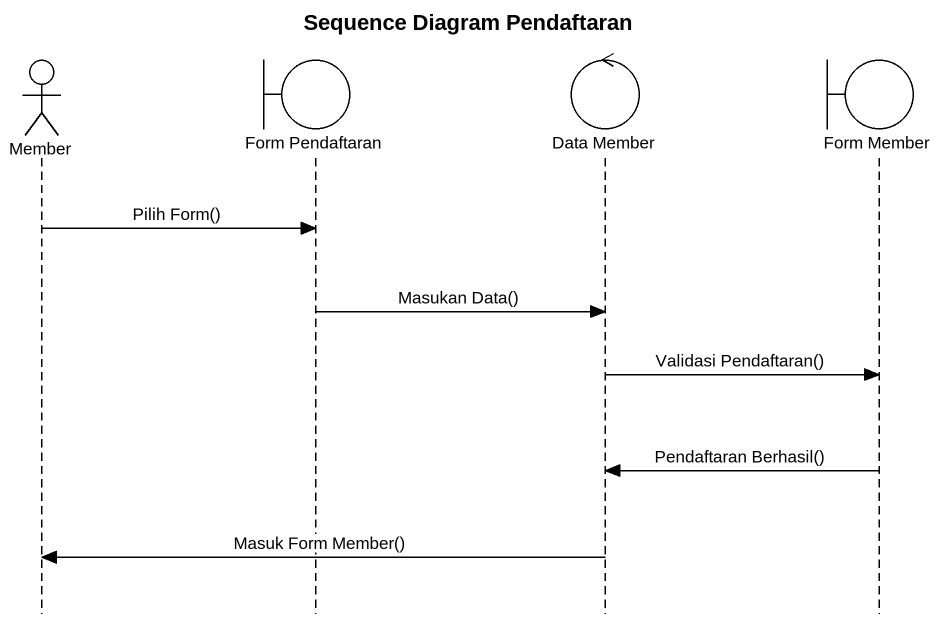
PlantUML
@startuml
title Sequence Diagram Pendaftaran
hide footbox
actor Member
boundary "Form Pendaftaran" as Form_Pendaftaran
control "Data Member" as Data_Member
boundary "Form Member" as Form_Member

Member -> Form_Pendaftaran : Pilih Form()
Form_Pendaftaran -> Data_Member : Masukan Data()
Data_Member -> Form_Member : Validasi Pendaftaran()
Form_Member -> Data_Member : Pendaftaran Berhasil()
Data_Member -> Member : Masuk Form Member()
@enduml
